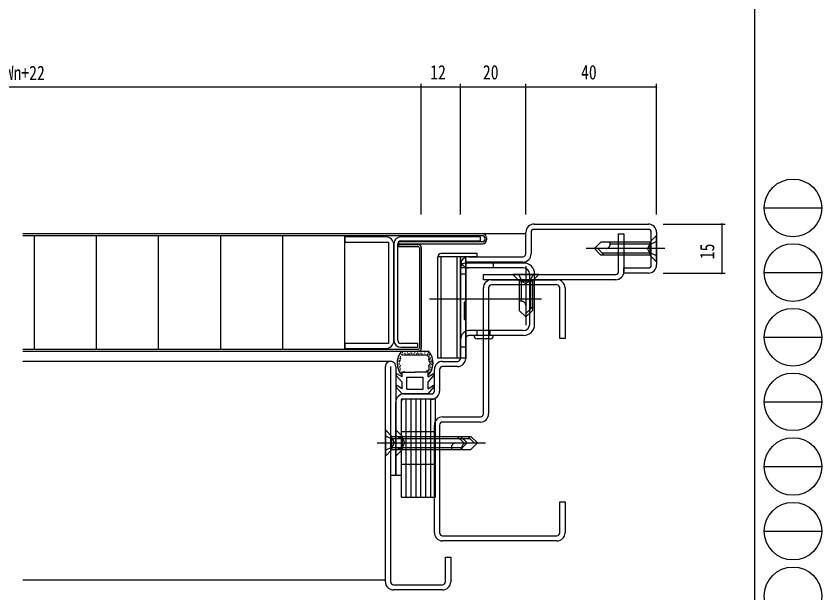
# Model space of a CAD drawing. Units: millimetres, scale not verified. Extents: x -1062 to 397, y -282 to 282.
# Drawn here: x 150.1 to 396.7, y -176.6 to 0 of the extents above; entities that cross this region are included whole.
import ezdxf
from ezdxf.enums import TextEntityAlignment as Align

# ---------------------------------------------------------------- set-up
doc = ezdxf.new("R2010")
doc.units = ezdxf.units.MM
doc.header["$LTSCALE"] = 2
for name, color, linetype in [('0-2_YKK_11', 7, 'Continuous'), ('0-3_YKK_12', 2, 'Continuous'), ('0-4_YKK_13', 4, 'Continuous'), ('0-6_YKK_D', 6, 'Continuous'), ('0-7_YKK_ZWAK', 7, 'Continuous')]:
    doc.layers.add(name, color=color, linetype=linetype)
doc.styles.add('ＭＳ ゴシック', font='')
doc.styles.get('ＭＳ ゴシック').set_extended_font_data('MS Gothic')

msp = doc.modelspace()

# ---------------------------------------------------------------- linework, layer by layer
at = {"layer": '0-2_YKK_11'}
for p, q in [((308.6, -63.7), (343.6, -63.7)), ((306.1, -72.8), (306.1, -66.2)), ((307.7, -66.2), (307.7, -72.8)), ((343.6, -65.3), (308.6, -65.3)), ((344.5, -76.2), (344.5, -66.2)), ((346.1, -66.2), (346.1, -76.2)), ((265.7, -69.7), (265.7, -99.3)), ((265.7, -99.3), (265.7, -70.1)), ((266.9, -99.3), (266.9, -69.7)), ((288.6, -73.7), (305.2, -73.7)), ((286.1, -104.8), (286.1, -76.2)), ((287.7, -76.2), (287.7, -104.8)), ((305.2, -75.3), (288.6, -75.3)), ((295.6, -80.7), (315.6, -80.7)), ((293.1, -121.8), (293.1, -83.2)), ((294.7, -83.2), (294.7, -121.8)), ((315.6, -82.3), (295.6, -82.3)), ((316.5, -98.7), (316.5, -83.2)), ((318.1, -83.2), (318.1, -98.7)), ((318.1, -98.7), (316.5, -98.7)), ((280.6, -105.7), (285.2, -105.7)), ((263.1, -173.2), (263.1, -107.3)), ((264.7, -107.3), (264.7, -173.2)), ((278.1, -114.8), (278.1, -108.2)), ((279.7, -108.2), (279.7, -114.8)), ((285.2, -107.3), (280.6, -107.3)), ((268.8, -115.7), (277.2, -115.7)), ((277.2, -117.3), (268.8, -117.3)), ((280.6, -122.7), (292.2, -122.7)), ((278.1, -158.2), (278.1, -125.2)), ((279.7, -125.2), (279.7, -158.2)), ((292.2, -124.3), (280.6, -124.3)), ((316.5, -158.2), (316.5, -148.7)), ((316.5, -148.7), (318.1, -148.7)), ((318.1, -148.7), (318.1, -158.2)), ((280.6, -159.1), (315.6, -159.1)), ((315.6, -160.7), (280.6, -160.7)), ((265.6, -174.1), (280.6, -174.1)), ((280.6, -175.7), (265.6, -175.7))]:
    msp.add_line(p, q, dxfattribs=at)
for points in [[(263.2, -67.6), (250.7, -67.6), (250.7, -69.2), (264.1, -69.2)], [(267.8, -68.8), (292.2, -68.8), (292.2, -67.6), (267.8, -67.6)], [(334.5, -78.2), (334.5, -66.7), (336.1, -66.7), (336.1, -78.2)], [(264.1, -69.2), (264.1, -100.2), (250.7, -100.2), (250.7, -101.8), (263.2, -101.8)], [(343.6, -78.7), (336.1, -78.7), (336.1, -77.1), (343.6, -77.1)], [(333.6, -80.7), (293.1, -80.7), (293.1, -79.1), (333.6, -79.1)], [(267.8, -101.4), (273.05, -101.4), (273.05, -100.2), (267.8, -100.2)], [(266.3, -107.3), (266.3, -140.7), (264.7, -140.7)], [(267.9, -118.2), (267.9, -140.7), (266.3, -140.7), (266.3, -118.2)], [(281.5, -173.2), (281.5, -165.7), (283.1, -165.7), (283.1, -173.2)]]:
    msp.add_lwpolyline(points, dxfattribs=at)
for centre, radius, start, end in [((308.6, -66.2), 2.5, 90.00001, 179.99999), ((343.6, -66.2), 2.5, 0.00001, 89.99999), ((308.6, -66.2), 0.9, 90.00001, 179.99999), ((343.6, -66.2), 0.9, 0.00001, 89.99999), ((263.2, -70.1), 2.5, 0.00001, 89.99999), ((267.8, -69.7), 2.1, 90.00001, 179.99999), ((267.8, -69.7), 0.9, 90.00001, 179.99999), ((288.6, -76.2), 2.5, 90.00001, 179.99999), ((305.2, -72.8), 2.5, 270.00001, 359.99999), ((305.2, -72.8), 0.9, 270.00001, 359.99999), ((288.6, -76.2), 0.9, 90.00001, 179.99999), ((343.6, -76.2), 2.5, 270.00001, 359.99999), ((343.6, -76.2), 0.9, 270.00001, 359.99999), ((333.6, -78.2), 0.9, 270.00001, 359.99999), ((333.6, -78.2), 2.5, 270.00001, 359.99999), ((295.6, -83.2), 2.5, 89.99965, 179.99998), ((315.6, -83.2), 2.5, 0.00001, 89.99999), ((295.6, -83.2), 0.9, 89.99998, 179.99996), ((315.6, -83.2), 0.9, 359.99953, 89.99951), ((263.2, -99.3), 2.5, 270.00001, 359.99999), ((267.8, -99.3), 2.1, 180.00001, 269.99999), ((267.8, -99.3), 0.9, 180.00001, 269.99999), ((264.7, -107.3), 1.6, 359.99998, 180), ((280.6, -108.2), 2.5, 90.00001, 179.99999), ((285.2, -104.8), 2.5, 270.00001, 359.99999), ((285.2, -104.8), 0.9, 270.00001, 359.99999), ((280.6, -108.2), 0.9, 90.00001, 179.99999), ((268.8, -118.2), 2.5, 90.00001, 179.99999), ((277.2, -114.8), 2.5, 270.00001, 359.99999), ((277.2, -114.8), 0.9, 270.00001, 359.99999), ((268.8, -118.2), 0.9, 90.00001, 179.99999), ((280.6, -125.2), 2.5, 89.99967, 179.99999), ((292.2, -121.8), 0.9, 270.00001, 359.99999), ((292.2, -121.8), 2.5, 270.00001, 359.99999), ((280.6, -125.2), 0.9, 89.99998, 179.99996), ((280.6, -158.2), 2.5, 180.00001, 269.99999), ((280.6, -158.2), 0.9, 180.00103, 270.00101), ((315.6, -158.2), 0.9, 269.99998, 359.99996), ((315.6, -158.2), 2.5, 270.00001, 359.99999), ((265.6, -173.2), 2.5, 180, 270), ((265.6, -173.2), 0.9, 180, 270), ((280.6, -173.2), 0.9, 270, 359.99998), ((280.6, -173.2), 2.5, 270, 359.99998)]:
    msp.add_arc(centre, radius, start, end, dxfattribs=at)
at = {"layer": '0-3_YKK_12'}
for p, q in [((306.1, -66.7), (292.9, -66.7)), ((264.7, -105.7), (152.1, -105.7)), ((263.1, -172.7), (152.1, -172.7))]:
    msp.add_line(p, q, dxfattribs=at)
at = {"layer": '0-4_YKK_13'}
for p, q in [((292.9, -66.7), (152.1, -66.7)), ((293, -67.3), (152.1, -67.3)), ((155.7, -102.1), (155.7, -67.3)), ((174.7, -102.1), (174.7, -67.3)), ((193.7, -102.1), (193.7, -67.3)), ((212.7, -102.1), (212.7, -67.3)), ((231.7, -102.1), (231.7, -67.3)), ((250.7, -102.1), (250.7, -67.3)), ((293.5, -67.8), (293.5, -68.6)), ((294.1, -67.9), (294.1, -68.5)), ((346.1, -75.2), (346.1, -67.2)), ((293, -69.1), (267.1, -69.1)), ((267.1, -69.1), (267.1, -69.7)), ((267.1, -69.7), (292.9, -69.7)), ((267.1, -69.9), (267.1, -70.5)), ((267.1, -69.9), (273.1, -69.9)), ((267.1, -70.5), (273, -70.5)), ((273.5, -71), (273.5, -101.6)), ((274.1, -70.9), (274.1, -101.708)), ((348.6, -71.2), (324.6, -71.2)), ((329.1, -69.2), (327.1, -71.2)), ((329.1, -73.2), (327.1, -71.2)), ((330.1, -73.2), (328.1, -71.2)), ((344.1, -69.2), (329.1, -69.2)), ((331.9, -69.8), (331.9, -69.2)), ((344.1, -69.8), (331.9, -69.8)), ((279.2, -104.7), (279.2, -73.7)), ((291.2, -73.7), (279.2, -73.7)), ((291.2, -72.7), (280.2, -72.7)), ((280.2, -104.7), (280.2, -73.7)), ((285.05, -104.7), (285.05, -73.7)), ((286.05, -104.7), (286.05, -73.7)), ((286.2, -104.7), (286.2, -73.7)), ((287.7, -73.7), (286.2, -73.7)), ((287.7, -75.6), (287.7, -73.7)), ((291.2, -73.7), (291.2, -72.7)), ((344.1, -73.2), (329.1, -73.2)), ((344.1, -72.6), (329.5, -72.6)), ((346.1, -75.2), (344.1, -73.2)), ((288.7, -75.6), (287.7, -75.6)), ((287.7, -77.1), (287.7, -75.6)), ((305.4, -75.6), (288.7, -75.6)), ((296.2, -77.1), (296.2, -75.6)), ((296.2, -77.1), (296.2, -75.7)), ((287.7, -77.1), (286.2, -77.1)), ((287.7, -98.8), (287.7, -77.1)), ((296.2, -77.1), (287.7, -77.1)), ((305.3, -77.1), (296.2, -77.1)), ((306.1, -76.6), (306.1, -94.6)), ((287.7, -79.05), (286.2, -79.05)), ((310.1, -79.1), (302.1, -79.1)), ((302.1, -79.1), (304.1, -81.1)), ((304.1, -81.1), (304.1, -90.1)), ((304.1, -81.1), (308.1, -81.1)), ((307.3, -94.3), (307.3, -79.1)), ((307.5, -81.1), (307.5, -89.7)), ((310.1, -79.1), (308.1, -81.1)), ((308.1, -81.1), (308.1, -90.1)), ((308.8, -94.4), (308.8, -79)), ((310.895, -86.7), (276.624, -86.7)), ((287.25, -87.55), (287.25, -92.85)), ((287.7, -87.55), (287.25, -87.55)), ((304.1, -90.1), (306.1, -92.1)), ((308.1, -89.1), (306.1, -91.1)), ((308.1, -90.1), (306.1, -92.1)), ((287.25, -92.85), (287.7, -92.85)), ((286.2, -93.9), (286.05, -94.05)), ((305.3, -96.3), (288.6, -96.3)), ((305.4, -97.8), (288.7, -97.8)), ((291.2, -97.8), (291.2, -96.3)), ((295.2, -97.8), (295.2, -96.3)), ((287.7, -104.7), (287.7, -98.8)), ((295.2, -98.8), (291.2, -98.8)), ((273, -102.1), (152.1, -102.1)), ((273.1, -102.7), (152.1, -102.7)), ((276.443, -102.7), (267.957, -102.7)), ((267.967, -103.485), (268.167, -103.485)), ((268.218, -102.853), (268.418, -102.853)), ((268.313, -103.402), (268.513, -103.402)), ((268.993, -103.198), (269.193, -103.198)), ((269.279, -103.484), (269.479, -103.484)), ((269.726, -103.001), (269.926, -103.001)), ((269.994, -103.269), (270.194, -103.269)), ((270.441, -103.287), (270.641, -103.287)), ((270.798, -103.055), (270.998, -103.055)), ((271.066, -103.198), (271.266, -103.198)), ((271.728, -103.43), (271.928, -103.43)), ((272.067, -103.019), (272.267, -103.019)), ((272.514, -103.43), (272.714, -103.43)), ((272.8, -103.091), (273, -103.091)), ((273.193, -103.377), (273.393, -103.377)), ((273.622, -103.234), (273.822, -103.234)), ((274.212, -103.18), (274.412, -103.18)), ((274.284, -103.573), (274.484, -103.573)), ((275.124, -103.108), (275.324, -103.108)), ((275.804, -102.734), (276.004, -102.734)), ((275.928, -103.394), (276.128, -103.394)), ((276.114, -103.497), (276.314, -103.497)), ((276.234, -102.996), (276.434, -102.996)), ((287.7, -101.35), (286.2, -101.35)), ((267.12, -105.692), (267.32, -105.692)), ((267.251, -105.298), (267.451, -105.298)), ((267.323, -105.883), (267.523, -105.883)), ((267.418, -104.702), (267.618, -104.702)), ((267.526, -105.43), (267.726, -105.43)), ((267.633, -104.225), (267.833, -104.225)), ((267.657, -104.929), (267.857, -104.929)), ((267.693, -104.69), (267.893, -104.69)), ((268.158, -103.783), (268.358, -103.783)), ((268.681, -103.7), (275.719, -103.7)), ((275.995, -103.843), (276.195, -103.843)), ((276.401, -104.082), (276.601, -104.082)), ((276.532, -103.605), (276.732, -103.605)), ((276.592, -105), (276.792, -105)), ((276.806, -104.618), (277.006, -104.618)), ((277.009, -105.334), (277.209, -105.334)), ((277.033, -105.752), (277.233, -105.752)), ((277.331, -105.895), (277.531, -105.895)), ((286.05, -104.7), (279.2, -104.7)), ((287.7, -104.7), (286.2, -104.7)), ((266.917, -107.088), (267.117, -107.088)), ((267.108, -106.455), (267.308, -106.455)), ((267.287, -106.479), (267.487, -106.479)), ((267.449, -107.503), (267.649, -107.503)), ((267.454, -107.171), (267.654, -107.171)), ((267.496, -107.925), (267.696, -107.925)), ((267.555, -108.312), (267.755, -108.312)), ((267.681, -107.004), (267.881, -107.004)), ((276.422, -108.336), (276.622, -108.336)), ((276.759, -107.076), (276.959, -107.076)), ((276.903, -108.16), (277.103, -108.16)), ((276.962, -107.597), (277.162, -107.597)), ((277.164, -106.575), (277.364, -106.575)), ((277.319, -107.183), (277.519, -107.183)), ((277.367, -106.432), (277.567, -106.432)), ((268.2, -112.1), (266.456, -110.021)), ((268.2, -110.481), (266.852, -109.579)), ((267.883, -108.934), (268.083, -108.934)), ((268.2, -110.481), (268.2, -109)), ((268.2, -109), (272.2, -109)), ((269.7, -110.5), (274.7, -110.5)), ((269.7, -114.2), (269.7, -110.5)), ((276.2, -109), (272.2, -109)), ((274.7, -114.2), (274.7, -110.5)), ((276.129, -108.664), (276.329, -108.664)), ((276.2, -110.481), (276.2, -109)), ((276.2, -110.481), (277.548, -109.579)), ((276.2, -112.1), (277.944, -110.021)), ((276.481, -109.04), (276.681, -109.04)), ((268.2, -114.081), (266.852, -113.179)), ((268.2, -114.081), (268.2, -112.1)), ((276.2, -114.081), (276.2, -112.1)), ((276.2, -114.081), (277.548, -113.179)), ((268.2, -115.7), (266.456, -113.621)), ((276.2, -115.7), (268.2, -115.7)), ((269.7, -114.2), (274.7, -114.2)), ((276.2, -115.7), (277.944, -113.621)), ((267.9, -117.3), (267.9, -147.3)), ((278.4, -117.3), (267.9, -117.3)), ((269.4, -117.3), (269.4, -147.3)), ((270.9, -117.3), (270.9, -147.3)), ((272.4, -117.3), (272.4, -147.3)), ((273.9, -117.3), (273.9, -147.3)), ((275.4, -117.3), (275.4, -147.3)), ((276.9, -117.3), (276.9, -147.3)), ((278.4, -147.3), (278.4, -117.3)), ((263.1, -126.7), (263.1, -134.7)), ((263.1, -126.7), (265.1, -128.7)), ((266.3, -126.7), (266.3, -134.7)), ((266.3, -126.7), (268.3, -128.7)), ((278.4, -127.3), (267.9, -127.3)), ((260.6, -130.7), (290.6, -130.7)), ((263.1, -128.5), (265.253, -129.55)), ((263.8, -130.7), (293.8, -130.7)), ((265.1, -132.7), (265.1, -128.7)), ((265.1, -128.7), (286.1, -128.7)), ((265.1, -129.3), (285.7, -129.3)), ((265.253, -129.55), (265.864, -130.7)), ((265.253, -131.85), (265.864, -130.7)), ((268.3, -132.7), (268.3, -128.7)), ((268.3, -128.7), (289.3, -128.7)), ((268.3, -129.3), (288.9, -129.3)), ((268.453, -131.85), (269.064, -130.7)), ((285.1, -128.7), (287.1, -130.7)), ((286.1, -128.7), (288.1, -130.7)), ((286.1, -132.7), (288.1, -130.7)), ((288.3, -128.7), (290.3, -130.7)), ((289.3, -128.7), (291.3, -130.7)), ((289.3, -132.7), (291.3, -130.7)), ((263.1, -132.9), (265.253, -131.85)), ((263.1, -134.7), (265.1, -132.7)), ((265.1, -132.1), (283.3, -132.1)), ((265.1, -132.7), (286.1, -132.7)), ((266.3, -132.9), (268.453, -131.85)), ((266.3, -134.7), (268.3, -132.7)), ((268.3, -132.1), (286.5, -132.1)), ((268.3, -132.7), (289.3, -132.7)), ((283.3, -132.1), (283.3, -132.7)), ((286.5, -132.1), (286.5, -132.7)), ((278.4, -137.3), (267.9, -137.3)), ((267.9, -147.3), (278.4, -147.3))]:
    msp.add_line(p, q, dxfattribs=at)
for points in [[(346.1, -69), (343.947, -70.05), (343.336, -71.2)], [(346.1, -67.2), (344.1, -69.2), (344.1, -73.2)], [(346.1, -73.4), (343.947, -72.35), (343.336, -71.2)], [(303.9, -79.1), (304.95, -81.253), (306.1, -81.864)], [(304.7, -81.1), (304.7, -87.3), (304.1, -87.3)], [(308.3, -79.1), (307.25, -81.253), (306.1, -81.864)], [(275.775, -108.589), (276.169, -108.398), (276.46, -108.17), (276.547, -107.872), (276.461, -107.506), (276.404, -107.121), (276.555, -106.768), (276.802, -106.45), (276.894, -106.15), (276.716, -105.849), (276.476, -105.521), (276.418, -105.146), (276.523, -104.752), (276.548, -104.416), (276.312, -104.188), (275.958, -103.987), (275.719, -103.7)], [(266.3, -128.5), (268.453, -129.55), (269.064, -130.7)]]:
    msp.add_lwpolyline(points, dxfattribs=at)
for centre, radius, start, end in [((292.9, -67.9), 1.2, 0, 90), ((292.9, -68.5), 1.2, 270, 0), ((293, -67.8), 0.5, 0, 90), ((293, -68.6), 0.5, 270, 0), ((273, -71), 0.5, 0.00006, 90), ((273.1, -70.9), 1, 0, 90), ((330.568, -69.867), 1.333, 270, 2.86598), ((280.2, -73.7), 1, 90, 180), ((288.6, -74.7), 2.4, 180, 270), ((287.7, -77.1), 1.5, 135.9945, 180), ((287.7, -77.1), 1.5, 90, 135.9945), ((288.7, -74.6), 1, 180, 270), ((305.4, -79), 3.4, 0, 90), ((305.3, -79.1), 2, 0, 90), ((304.767, -88.632), 1.333, 0, 92.86598), ((305.3, -94.3), 2, 270, 0), ((305.4, -94.4), 3.4, 270, 0), ((288.6, -98.7), 2.4, 112.02431, 180), ((288.6, -98.7), 2.4, 90, 112.02431), ((288.7, -98.8), 1, 90, 180), ((291.2, -97.8), 1, 180, 270), ((295.2, -97.8), 1, 270, 0), ((272.2, -106.2), 5.5, 140.48036, 223.34175), ((273, -101.6), 0.5, 270, 0.00006), ((273.1, -101.7), 1, 270, 0), ((272.2, -106.2), 5.5, 316.65824, 39.51963), ((266.686, -109.829), 0.3, 56.21114, 220.00244), ((272.2, -106.2), 4.3, 213.7499, 220.62928), ((272.2, -106.2), 4.3, 319.37051, 326.2499), ((277.714, -109.829), 0.3, 319.99756, 123.78886), ((266.686, -113.429), 0.3, 56.21114, 220.00244), ((277.714, -113.429), 0.3, 319.99756, 123.78886), ((284.632, -132.033), 1.333, 90, 182.86598), ((287.832, -132.033), 1.333, 90, 182.86598)]:
    msp.add_arc(centre, radius, start, end, dxfattribs=at)
at = {"layer": '0-6_YKK_D'}
for p, q in [((27.1, -21.7), (274.1, -21.7)), ((274.1, -60.7), (274.1, -20.7)), ((274.1, -60.7), (274.1, -20.7)), ((274.1, -21.7), (286.1, -21.7)), ((286.1, -60.7), (286.1, -20.7)), ((286.1, -60.7), (286.1, -20.7)), ((286.1, -21.7), (306.1, -21.7)), ((306.1, -60.7), (306.1, -20.7)), ((306.1, -60.7), (306.1, -20.7)), ((306.1, -21.7), (346.1, -21.7)), ((346.1, -60.7), (346.1, -20.7)), ((348.1, -63.7), (367.1, -63.7)), ((366.1, -63.7), (366.1, -78.7)), ((348.1, -78.7), (367.1, -78.7))]:
    msp.add_line(p, q, dxfattribs=at)
for centre, start, end in [((274.1, -21.7), 0, 180), ((274.1, -21.7), 0, 180), ((274.1, -21.7), 180, 0), ((274.1, -21.7), 180, 0), ((286.1, -21.7), 0, 180), ((286.1, -21.7), 0, 180), ((286.1, -21.7), 180, 0), ((286.1, -21.7), 180, 0), ((306.1, -21.7), 0, 180), ((306.1, -21.7), 0, 180), ((306.1, -21.7), 180, 0), ((306.1, -21.7), 180, 0), ((346.1, -21.7), 0, 180), ((346.1, -21.7), 180, 0), ((366.1, -63.7), 90, 270), ((366.1, -63.7), 270, 90), ((366.1, -78.7), 90, 270), ((366.1, -78.7), 270, 90)]:
    msp.add_arc(centre, 0.106, start, end, dxfattribs=at)
at = {"layer": '0-7_YKK_ZWAK'}
for p, q in [((376.1, 279.3), (376.1, -245.7)), ((379.076, -58.716), (396.716, -58.716)), ((379.076, -78.512), (396.716, -78.512)), ((379.076, -98.308), (396.716, -98.308)), ((379.076, -118.104), (396.716, -118.104)), ((379.076, -137.9), (396.716, -137.9)), ((379.076, -157.696), (396.716, -157.696))]:
    msp.add_line(p, q, dxfattribs=at)
for centre in [(387.896, -58.716), (387.896, -78.512), (387.896, -98.308), (387.896, -118.104), (387.896, -137.9), (387.896, -157.696), (387.896, -177.492)]:
    msp.add_circle(centre, 8.82, dxfattribs=at)

# ---------------------------------------------------------------- texts
at = {"layer": '0-6_YKK_D', "style": 'ＭＳ ゴシック', "width": 0.8}
for s, p in [('DW=Wn+22', (139.709, -20.9)), ('12', (276.847, -20.7)), ('20', (292.957, -20.7)), ('40', (323.006, -20.7))]:
    msp.add_text(s, height=4.399, dxfattribs=at).set_placement(p, align=Align.BOTTOM_LEFT)
msp.add_text('15', height=4.399, rotation=90, dxfattribs=at).set_placement((365.1, -74.441), align=Align.BOTTOM_LEFT)

doc.saveas('drawing.dxf')
